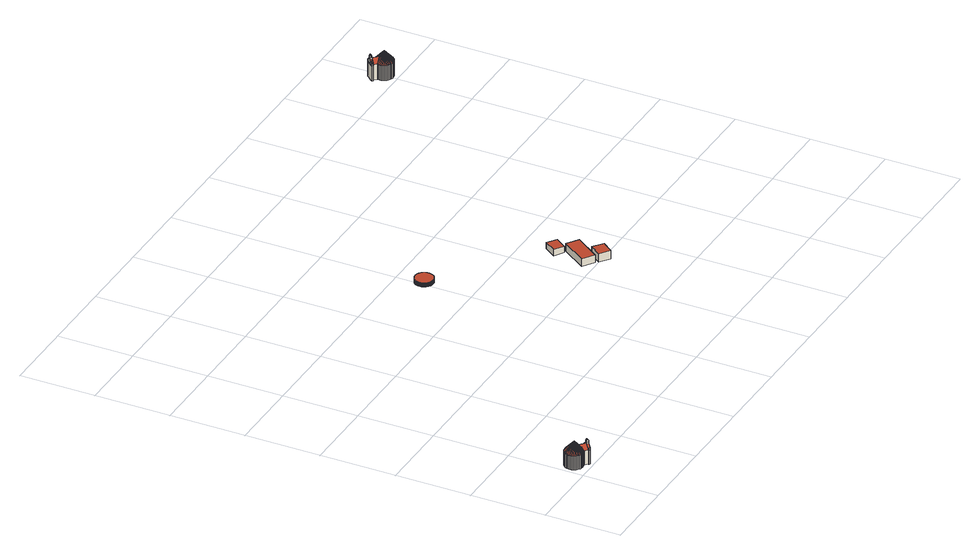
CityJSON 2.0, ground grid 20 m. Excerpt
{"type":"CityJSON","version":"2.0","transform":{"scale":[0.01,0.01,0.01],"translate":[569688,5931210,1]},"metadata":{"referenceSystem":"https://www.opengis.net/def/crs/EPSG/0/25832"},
"CityObjects":{
"building1":{"type":"Building","attributes":{"Grundfläche 2D":"21.888302","Grundhöhe NN":"2.214"},"children":["building1-1","building1-2","building1-3","building1-4"],"geometry":[{"type":"Solid","lod":"3","boundaries":[[[[0,1,2,3,4,5,6,7,8,9,10,11,12,13,14,15,16,17,18,19,20,21]],[[0,22,23,1]],[[24,23,22]],[[25,23,24]],[[26,23,25]],[[1,23,27,2]],[[28,23,26]],[[29,23,28]],[[30,23,29]],[[31,23,30]],[[32,23,31]],[[33,23,32]],[[34,23,33]],[[35,23,34]],[[36,23,35]],[[37,23,36]],[[38,23,37]],[[39,23,38]],[[40,23,39]],[[41,23,40]],[[42,23,41]],[[43,23,42]],[[44,23,43]],[[45,23,44]],[[46,23,45]],[[47,23,46]],[[48,23,47]],[[49,23,48]],[[50,23,49]],[[51,23,50]],[[52,23,51]],[[53,23,52]],[[54,23,53]],[[55,23,54]],[[56,23,55]],[[57,23,56]],[[6,58,23,57,7]],[[5,59,23,58,6]],[[4,60,23,59,5]],[[3,61,23,60,4]],[[2,27,23,61,3]],[[9,8,62,63]],[[64,11,10,9,63,65]],[[66,67,68,69,70,71,72,19,18,17,16,15,14,13,12,11,64,73]],[[20,19,72,74]],[[21,20,74,75]],[[0,21,75,76]],[[22,0,76,77]],[[24,22,77,78]],[[25,24,78,79]],[[26,25,79,80]],[[28,26,80,81]],[[29,28,81,82]],[[30,29,82,83]],[[31,30,83,84]],[[32,31,84,85]],[[33,32,85,86]],[[34,33,86,87]],[[35,34,87,88]],[[36,35,88,89]],[[37,36,89,90]],[[38,37,90,91]],[[39,38,91,92]],[[40,39,92,93]],[[41,40,93,94]],[[42,41,94,95]],[[43,42,95,96]],[[44,43,96,97]],[[45,44,97,98]],[[46,45,98,99]],[[47,46,99,100]],[[48,47,100,101]],[[49,48,101,102]],[[50,49,102,103]],[[51,50,103,104]],[[52,51,104,105]],[[8,7,106,62]],[[53,52,105,107]],[[54,53,107,108]],[[55,54,108,109]],[[56,55,109,110]],[[57,56,110,111]],[[7,57,111,106]],[[102,101,100,99,98,97,96,95,94,93,92,91,90,89,88,87,86,85,84,83,82,81,80,79,78,77,76,75,74,72,71,70,69,68,67,66,73,64,65,63,62,106,111,110,109,108,107,105,104,103]]]],"semantics":{"surfaces":[{"type":"RoofSurface"},{"type":"WallSurface"},{"type":"GroundSurface"}],"values":[[0,0,0,0,0,0,0,0,0,0,0,0,0,0,0,0,0,0,0,0,0,0,0,0,0,0,0,0,0,0,0,0,0,0,0,0,0,0,0,0,0,1,1,1,1,1,1,1,1,1,1,1,1,1,1,1,1,1,1,1,1,1,1,1,1,1,1,1,1,1,1,1,1,1,1,1,1,1,1,1,1,1,1,2]]}}]},
"building1-1":{"type":"BuildingInstallation","parents":["building1"],"geometry":[{"type":"MultiSurface","lod":"3","boundaries":[[[112,113,114,115]],[[116,117,118,119,120,121]],[[113,112,122,123]],[[124,125,126,118,117,114,113,123,127,128,129]],[[119,118,126,130]],[[17,122,112,115,120,119,130,14,15,16]]],"semantics":{"surfaces":[{"type":"RoofSurface"},{"type":"WallSurface"}],"values":[0,0,1,1,1,1]}}]},
"building1-2":{"type":"BuildingInstallation","parents":["building1"],"geometry":[{"type":"MultiSurface","lod":"3","boundaries":[[[131,132,133,134]],[[132,135,136,133]],[[137,138,136]],[[138,133,136]],[[114,135,132,131,115]],[[135,114,117,137,136]],[[121,120,134,133,138,137,117,116]],[[120,115,131,134]]],"semantics":{"surfaces":[{"type":"RoofSurface"},{"type":"WallSurface"}],"values":[0,0,0,0,1,1,1,1]}}]},
"building1-3":{"type":"BuildingInstallation","parents":["building1"],"geometry":[{"type":"MultiSurface","lod":"3","boundaries":[[[0,139,140,27,61,141,129,128,127,21]],[[124,129,141,60,59,58,142,7,8,143,125]]],"semantics":{"surfaces":[{"type":"RoofSurface"}],"values":[0,0]}}]},
"building1-4":{"type":"BuildingInstallation","parents":["building1"],"geometry":[{"type":"MultiSurface","lod":"3","boundaries":[[[144,145,146,147,148]],[[149,150,148,147,151]],[[149,123,148,150]],[[144,148,123,122,145]],[[130,126,152,153,154,155,156]],[[157,158,159,154,153,152]],[[155,154,159,160,161,156]],[[147,146,162,151]],[[146,19,20,151,162]],[[20,21,127,123,149,151]],[[125,143,8,9,158,157,152,126]],[[9,10,11,160,159,158]],[[11,12,13,14,130,156,161,160]],[[17,18,19,146,145,122]]],"semantics":{"surfaces":[{"type":"RoofSurface"},{"type":"WallSurface"}],"values":[0,0,0,0,0,0,0,1,1,1,1,1,1,1]}}]},
"building2":{"type":"Building","attributes":{"Grundfläche 2D":"18.256389","Grundhöhe NN":"2.214"},"geometry":[{"type":"Solid","lod":"3","boundaries":[[[[163,164,165,166,167,168,169,170,171,172,173,174,175,176,177,178,179,180,181,182,183,184,185,186,187,188,189,190,191,192,193,194,195,196,197,198,199,200,201,202,203,204,205,206,207,208,209,210,211,212,213,214,215,216,217,218,219,220,221,222,223,224,225,226,227,228,229,230,231,232,233,234,235,236,237,238,239,240,241,242,243,244,245,246,247,248,249,250,251,252,253,254,255,256,257,258]],[[259,260,170,169]],[[260,261,171,170]],[[261,262,172,171]],[[262,263,173,172]],[[263,264,174,173]],[[264,265,175,174]],[[265,266,176,175]],[[266,267,177,176]],[[268,259,169,168]],[[269,270,167,166]],[[270,268,168,167]],[[267,271,178,177]],[[271,272,179,178]],[[272,273,180,179]],[[273,274,181,180]],[[274,275,182,181]],[[275,276,183,182]],[[276,277,184,183]],[[277,278,185,184]],[[278,279,186,185]],[[279,280,187,186]],[[280,281,188,187]],[[281,282,189,188]],[[282,283,190,189]],[[283,284,191,190]],[[284,285,192,191]],[[285,286,193,192]],[[286,287,194,193]],[[287,288,195,194]],[[288,289,196,195]],[[289,290,197,196]],[[290,291,198,197]],[[291,292,199,198]],[[292,293,200,199]],[[293,294,201,200]],[[294,295,202,201]],[[295,296,203,202]],[[296,297,204,203]],[[297,298,205,204]],[[298,299,206,205]],[[299,300,207,206]],[[300,301,208,207]],[[301,302,209,208]],[[302,303,210,209]],[[303,304,211,210]],[[304,305,212,211]],[[305,306,213,212]],[[306,307,214,213]],[[307,308,215,214]],[[308,309,216,215]],[[309,310,217,216]],[[310,311,218,217]],[[311,312,219,218]],[[312,313,220,219]],[[313,314,221,220]],[[314,315,222,221]],[[315,316,223,222]],[[316,317,224,223]],[[317,318,225,224]],[[318,319,226,225]],[[319,320,227,226]],[[320,321,228,227]],[[321,322,229,228]],[[322,323,230,229]],[[323,324,231,230]],[[324,325,232,231]],[[325,326,233,232]],[[326,327,234,233]],[[327,328,235,234]],[[328,329,236,235]],[[329,330,237,236]],[[330,331,238,237]],[[331,332,239,238]],[[332,333,240,239]],[[333,334,241,240]],[[334,335,242,241]],[[335,336,243,242]],[[336,337,244,243]],[[337,338,245,244]],[[338,339,246,245]],[[339,340,247,246]],[[340,341,248,247]],[[341,342,249,248]],[[342,343,250,249]],[[343,344,251,250]],[[344,345,252,251]],[[345,346,253,252]],[[346,347,254,253]],[[347,348,255,254]],[[348,349,256,255]],[[349,350,257,256]],[[350,351,258,257]],[[351,352,163,258]],[[352,353,164,163]],[[353,354,165,164]],[[354,269,166,165]],[[349,348,347,346,345,344,343,342,341,340,339,338,337,336,335,334,333,332,331,330,329,328,327,326,325,324,323,322,321,320,319,318,317,316,315,314,313,312,311,310,309,308,307,306,305,304,303,302,301,300,299,298,297,296,295,294,293,292,291,290,289,288,287,286,285,284,283,282,281,280,279,278,277,276,275,274,273,272,271,267,266,265,264,263,262,261,260,259,268,270,269,354,353,352,351,350]]]],"semantics":{"surfaces":[{"type":"RoofSurface"},{"type":"WallSurface"},{"type":"GroundSurface"}],"values":[[0,1,1,1,1,1,1,1,1,1,1,1,1,1,1,1,1,1,1,1,1,1,1,1,1,1,1,1,1,1,1,1,1,1,1,1,1,1,1,1,1,1,1,1,1,1,1,1,1,1,1,1,1,1,1,1,1,1,1,1,1,1,1,1,1,1,1,1,1,1,1,1,1,1,1,1,1,1,1,1,1,1,1,1,1,1,1,1,1,1,1,1,1,1,1,1,1,2]]}}]},
"building3":{"type":"Building","attributes":{"Grundfläche 2D":"29.427308","Grundhöhe NN":"3.813"},"geometry":[{"type":"Solid","lod":"3","boundaries":[[[[355,356,357,358]],[[359,360,358,357]],[[360,361,355,358]],[[361,362,356,355]],[[362,359,357,356]],[[362,361,360,359]]]],"semantics":{"surfaces":[{"type":"RoofSurface"},{"type":"WallSurface"},{"type":"GroundSurface"}],"values":[[0,1,1,1,1,2]]}}]},
"building4":{"type":"Building","attributes":{"Grundfläche 2D":"11.873103","Grundhöhe NN":"4.230"},"geometry":[{"type":"Solid","lod":"3","boundaries":[[[[363,364,365,366]],[[367,368,366,365]],[[368,369,363,366]],[[369,370,364,363]],[[370,367,365,364]],[[370,369,368,367]]]],"semantics":{"surfaces":[{"type":"RoofSurface"},{"type":"WallSurface"},{"type":"GroundSurface"}],"values":[[0,1,1,1,1,2]]}}]},
"building5":{"type":"Building","attributes":{"Grundfläche 2D":"10.588172","Grundhöhe NN":"3.782"},"geometry":[{"type":"Solid","lod":"3","boundaries":[[[[371,372,373,374]],[[375,376,374,373]],[[376,377,371,374]],[[377,378,372,371]],[[378,375,373,372]],[[378,377,376,375]]]],"semantics":{"surfaces":[{"type":"RoofSurface"},{"type":"WallSurface"},{"type":"GroundSurface"}],"values":[[0,1,1,1,1,2]]}}]},
"building6":{"type":"Building","attributes":{"Grundfläche 2D":"21.890248","Grundhöhe NN":"1.999"},"children":["building6-1","building6-2","building6-3","building6-4"],"geometry":[{"type":"Solid","lod":"3","boundaries":[[[[379,380,381,382,383,384,385,386,387,388,389,390,391,392,393,394,395,396,397,398,399]],[[395,400,401,396]],[[402,401,400]],[[403,401,402]],[[404,401,403]],[[405,397,396,401]],[[406,401,404]],[[407,401,406]],[[408,401,407]],[[409,401,408]],[[410,401,409]],[[411,401,410]],[[412,401,411]],[[413,401,412]],[[414,401,413]],[[415,401,414]],[[416,401,415]],[[417,401,416]],[[418,401,417]],[[419,401,418]],[[420,401,419]],[[421,401,420]],[[422,401,421]],[[423,401,422]],[[424,401,423]],[[425,401,424]],[[426,401,425]],[[427,401,426]],[[428,401,427]],[[429,401,428]],[[430,401,429]],[[431,401,430]],[[432,401,431]],[[433,401,432]],[[434,401,433]],[[435,401,434]],[[381,380,436,401,435]],[[401,437,398,397,405]],[[401,438,399,398,437]],[[401,439,379,399,438]],[[401,436,380,379,439]],[[383,382,440,441]],[[442,385,384,383,441,443]],[[444,445,446,447,448,449,392,391,390,389,388,387,386,385,442,450]],[[393,392,449,451]],[[394,393,451,452]],[[395,394,452,453]],[[400,395,453,454]],[[402,400,454,455]],[[403,402,455,456]],[[404,403,456,457]],[[406,404,457,458]],[[407,406,458,459]],[[408,407,459,460]],[[409,408,460,461]],[[410,409,461,462]],[[411,410,462,463]],[[412,411,463,464]],[[413,412,464,465]],[[414,413,465,466]],[[415,414,466,467]],[[416,415,467,468]],[[417,416,468,469]],[[418,417,469,470]],[[419,418,470,471]],[[420,419,471,472]],[[421,420,472,473]],[[422,421,473,474]],[[423,422,474,475]],[[424,423,475,476]],[[425,424,476,477]],[[426,425,477,478]],[[427,426,478,479]],[[428,427,479,480]],[[429,428,480,481]],[[430,429,481,482]],[[382,381,483,440]],[[431,430,482,484]],[[432,431,484,485]],[[433,432,485,486]],[[434,433,486,487]],[[435,434,487,488]],[[381,435,488,483]],[[477,476,475,474,473,472,471,470,469,468,467,466,465,464,463,462,461,460,459,458,457,456,455,454,453,452,451,449,448,447,446,445,444,450,442,443,441,440,483,488,487,486,485,484,482,481,480,479,478]]]],"semantics":{"surfaces":[{"type":"RoofSurface"},{"type":"WallSurface"},{"type":"GroundSurface"}],"values":[[0,0,0,0,0,0,0,0,0,0,0,0,0,0,0,0,0,0,0,0,0,0,0,0,0,0,0,0,0,0,0,0,0,0,0,0,0,0,0,0,0,1,1,1,1,1,1,1,1,1,1,1,1,1,1,1,1,1,1,1,1,1,1,1,1,1,1,1,1,1,1,1,1,1,1,1,1,1,1,1,1,1,1,2]]}}]},
"building6-1":{"type":"BuildingInstallation","parents":["building6"],"geometry":[{"type":"MultiSurface","lod":"3","boundaries":[[[489,490,491,492,493]],[[492,494,495,496,493]],[[497,493,496,495]],[[489,493,497,498,490]],[[499,500,501,502,503,504,505,506]],[[507,508,509,504,503,502]],[[505,504,509,510,511,506]],[[492,491,512,494]],[[491,392,393,494,512]],[[393,394,513,514,515,516,497,495,494]],[[517,518,382,383,508,507,502,501,519,520,521]],[[383,384,385,510,509,508]],[[385,386,387,388,389,390,391,392,491,490,498,522,523,499,506,511,510]]],"semantics":{"surfaces":[{"type":"RoofSurface"},{"type":"WallSurface"}],"values":[0,0,0,0,0,0,0,1,1,1,1,1,1]}}]},
"building6-2":{"type":"BuildingInstallation","parents":["building6"],"geometry":[{"type":"MultiSurface","lod":"3","boundaries":[[[524,525,526,527,528,529]],[[530,531,532,533,534,535]],[[527,526,498,497]],[[497,516,515,536,520,519,501,531,530,537,528,527]],[[499,533,532,531,501,500]],[[499,523,522,498,526,525,538,534,533]]],"semantics":{"surfaces":[{"type":"RoofSurface"},{"type":"WallSurface"}],"values":[0,0,1,1,1,1]}}]},
"building6-3":{"type":"BuildingInstallation","parents":["building6"],"geometry":[{"type":"MultiSurface","lod":"3","boundaries":[[[395,539,540,405,437,541,536,515,514,513,394]],[[436,542,543,381,382,518,517,521,520,536,541,438,439]]],"semantics":{"surfaces":[{"type":"RoofSurface"}],"values":[0,0]}}]},
"building6-4":{"type":"BuildingInstallation","parents":["building6"],"geometry":[{"type":"MultiSurface","lod":"3","boundaries":[[[544,545,546,547,548]],[[549,548,550]],[[551,544,548,549]],[[549,550,552]],[[547,546,545,534,538,525]],[[548,547,525,524]],[[550,548,524,529]],[[552,550,529,528]],[[528,537,530,551,549,552]],[[534,545,544,551,530,535]]],"semantics":{"surfaces":[{"type":"RoofSurface"},{"type":"WallSurface"}],"values":[0,0,0,0,1,1,1,1,1,1]}}]}
},
"vertices":[
[575,362,512],[573,350,512],[561,314,512],[544,280,512],[521,250,512],[494,223,512],[462,201,512],[432,186,512],[511,119,512],[498,103,512],[516,88,512],[535,71,512],[549,86,512],[552,90,512],[603,149,512],[609,157,512],[645,199,512],[652,207,512],[697,260,512],[716,282,512],[679,315,512],[659,292,512],[580,388,512],[338,410,785],[580,426,512],[575,464,512],[563,500,512],[493,343,595],[546,535,512],[524,566,512],[497,593,512],[467,616,512],[433,633,512],[397,646,512],[359,652,512],[321,652,512],[283,647,512],[247,635,512],[212,618,512],[181,596,512],[154,570,512],[131,539,512],[114,505,512],[102,469,512],[95,431,512],[95,393,512],[100,355,512],[112,319,512],[129,285,512],[151,254,512],[178,226,512],[208,204,512],[242,186,512],[278,174,512],[316,167,512],[354,167,512],[392,173,512],[428,184,512],[436,245,569],[436,292,612],[434,326,641],[452,338,633],[511,119,121],[498,103,121],[535,71,121],[516,88,121],[552,90,121],[603,149,121],[609,157,121],[645,199,121],[652,207,121],[697,260,121],[716,282,121],[549,86,121],[679,315,121],[659,292,121],[575,362,121],[580,388,121],[580,426,121],[575,464,121],[563,500,121],[546,535,121],[524,566,121],[497,593,121],[467,616,121],[433,633,121],[397,646,121],[359,652,121],[321,652,121],[283,647,121],[247,635,121],[212,618,121],[181,596,121],[154,570,121],[131,539,121],[114,505,121],[102,469,121],[95,431,121],[95,393,121],[100,355,121],[112,319,121],[129,285,121],[151,254,121],[178,226,121],[208,204,121],[242,186,121],[432,186,121],[278,174,121],[316,167,121],[354,167,121],[392,173,121],[428,184,121],
[652,207,685],[614,239,685],[607,231,685],[645,199,685],[590,174,685],[571,189,685],[565,182,685],[603,149,685],[609,157,685],[590,173,685],[652,207,636],[614,239,636],[571,189,624],[565,182,612],[565,182,636],[614,239,595],[607,231,608],[585,205,650],[603,149,636],
[645,199,715],[626,215,746],[590,173,746],[609,157,715],[607,231,715],[585,205,715],[571,189,715],[590,174,745],
[553,356,535],[550,355,539],[432,336,650],[433,193,518],[514,123,518],
[677,261,567],[697,260,551],[716,282,551],[697,299,577],[664,261,577],[659,292,551],[662,273,567],[679,315,551],[514,123,551],[537,122,567],[545,122,573],[547,114,567],[552,90,551],[511,119,551],[498,103,551],[516,88,573],[535,71,551],[549,86,551],[697,299,573],
[5909,7436,227],[5901,7423,227],[5894,7409,227],[5887,7395,227],[5882,7380,227],[5878,7365,227],[5874,7350,227],[5872,7334,227],[5871,7319,227],[5871,7288,227],[5873,7272,227],[5875,7257,227],[5879,7242,227],[5881,7234,227],[5886,7219,227],[5892,7205,227],[5899,7191,227],[5907,7177,227],[5916,7164,227],[5925,7152,227],[5936,7140,227],[5947,7129,227],[5959,7119,227],[5971,7109,227],[5984,7101,227],[5997,7093,227],[6011,7086,227],[6026,7080,227],[6041,7075,227],[6056,7071,227],[6071,7068,227],[6086,7066,227],[6102,7065,227],[6118,7064,227],[6133,7066,227],[6149,7067,227],[6164,7070,227],[6179,7074,227],[6194,7079,227],[6209,7085,227],[6223,7092,227],[6236,7099,227],[6249,7108,227],[6262,7117,227],[6274,7127,227],[6285,7138,227],[6295,7150,227],[6305,7162,227],[6314,7175,227],[6322,7188,227],[6329,7202,227],[6335,7217,227],[6341,7231,227],[6345,7246,227],[6348,7262,227],[6351,7277,227],[6352,7293,227],[6352,7324,227],[6350,7339,227],[6347,7355,227],[6344,7370,227],[6342,7377,227],[6336,7392,227],[6330,7407,227],[6323,7421,227],[6316,7434,227],[6307,7447,227],[6297,7459,227],[6287,7471,227],[6276,7482,227],[6264,7492,227],[6252,7502,227],[6239,7511,227],[6225,7518,227],[6211,7525,227],[6197,7531,227],[6182,7536,227],[6167,7541,227],[6152,7544,227],[6136,7546,227],[6120,7547,227],[6105,7547,227],[6089,7546,227],[6074,7544,227],[6059,7541,227],[6043,7537,227],[6029,7532,227],[6014,7526,227],[6000,7520,227],[5986,7512,227],[5973,7504,227],[5961,7494,227],[5949,7484,227],[5938,7473,227],[5927,7462,227],[5918,7449,227],[5874,7350,121],[5872,7334,121],[5871,7319,121],[5871,7288,121],[5873,7272,121],[5875,7257,121],[5879,7242,121],[5881,7234,121],[5886,7219,121],[5878,7365,121],[5887,7395,121],[5882,7380,121],[5892,7205,121],[5899,7191,121],[5907,7177,121],[5916,7164,121],[5925,7152,121],[5936,7140,121],[5947,7129,121],[5959,7119,121],[5971,7109,121],[5984,7101,121],[5997,7093,121],[6011,7086,121],[6026,7080,121],[6041,7075,121],[6056,7071,121],[6071,7068,121],[6086,7066,121],[6102,7065,121],[6118,7064,121],[6133,7066,121],[6149,7067,121],[6164,7070,121],[6179,7074,121],[6194,7079,121],[6209,7085,121],[6223,7092,121],[6236,7099,121],[6249,7108,121],[6262,7117,121],[6274,7127,121],[6285,7138,121],[6295,7150,121],[6305,7162,121],[6314,7175,121],[6322,7188,121],[6329,7202,121],[6335,7217,121],[6341,7231,121],[6345,7246,121],[6348,7262,121],[6351,7277,121],[6352,7293,121],[6352,7324,121],[6350,7339,121],[6347,7355,121],[6344,7370,121],[6342,7377,121],[6336,7392,121],[6330,7407,121],[6323,7421,121],[6316,7434,121],[6307,7447,121],[6297,7459,121],[6287,7471,121],[6276,7482,121],[6264,7492,121],[6252,7502,121],[6239,7511,121],[6225,7518,121],[6211,7525,121],[6197,7531,121],[6182,7536,121],[6167,7541,121],[6152,7544,121],[6136,7546,121],[6120,7547,121],[6105,7547,121],[6089,7546,121],[6074,7544,121],[6059,7541,121],[6043,7537,121],[6029,7532,121],[6014,7526,121],[6000,7520,121],[5986,7512,121],[5973,7504,121],[5961,7494,121],[5949,7484,121],[5938,7473,121],[5927,7462,121],[5918,7449,121],[5909,7436,121],[5901,7423,121],[5894,7409,121],
[8630,4804,489],[8173,4149,489],[8476,3938,489],[8932,4593,489],[8476,3938,281],[8932,4593,281],[8630,4804,281],[8173,4149,281],
[8728,3650,554],[8950,3940,554],[8693,4138,554],[8470,3848,554],[8693,4138,323],[8470,3848,323],[8728,3650,323],[8950,3940,323],
[8549,4796,451],[8758,5093,451],[8520,5261,451],[8310,4964,451],[8520,5261,278],[8310,4964,278],[8549,4796,278],[8758,5093,278],
[13882,12552,522],[13914,12572,522],[13945,12585,522],[13870,12657,522],[13884,12671,522],[13867,12688,522],[13848,12706,522],[13834,12691,522],[13831,12688,522],[13777,12631,522],[13770,12624,522],[13755,12609,522],[13676,12526,522],[13656,12505,522],[13692,12471,522],[13713,12492,522],[13792,12417,522],[13795,12429,522],[13809,12464,522],[13829,12497,522],[13853,12526,522],[13787,12392,522],[14027,12357,795],[13784,12354,522],[13788,12316,522],[13797,12279,522],[13876,12432,605],[13812,12243,522],[13832,12211,522],[13858,12183,522],[13887,12158,522],[13920,12139,522],[13955,12125,522],[13993,12116,522],[14031,12114,522],[14069,12117,522],[14106,12126,522],[14141,12142,522],[14173,12162,522],[14202,12187,522],[14226,12217,522],[14246,12249,522],[14260,12285,522],[14268,12322,522],[14271,12360,522],[14267,12398,522],[14258,12435,522],[14243,12470,522],[14222,12503,522],[14197,12531,522],[14168,12556,522],[14135,12575,522],[14099,12589,522],[14062,12598,522],[14024,12600,522],[13986,12597,522],[13949,12587,522],[13938,12527,579],[13917,12435,643],[13936,12446,651],[13935,12480,622],[13870,12657,100],[13884,12671,100],[13848,12706,100],[13867,12688,100],[13831,12688,100],[13777,12631,100],[13770,12624,100],[13755,12609,100],[13676,12526,100],[13656,12505,100],[13834,12691,100],[13692,12471,100],[13713,12492,100],[13792,12417,100],[13787,12392,100],[13784,12354,100],[13788,12316,100],[13797,12279,100],[13812,12243,100],[13832,12211,100],[13858,12183,100],[13887,12158,100],[13920,12139,100],[13955,12125,100],[13993,12116,100],[14031,12114,100],[14069,12117,100],[14106,12126,100],[14141,12142,100],[14173,12162,100],[14202,12187,100],[14226,12217,100],[14246,12249,100],[14260,12285,100],[14268,12322,100],[14271,12360,100],[14267,12398,100],[14258,12435,100],[14243,12470,100],[14222,12503,100],[14197,12531,100],[14168,12556,100],[14135,12575,100],[13945,12585,100],[14099,12589,100],[14062,12598,100],[14024,12600,100],[13986,12597,100],[13949,12587,100],
[13696,12524,577],[13676,12526,561],[13656,12505,561],[13674,12487,587],[13709,12523,587],[13692,12471,561],[13713,12492,561],[13710,12511,577],[13760,12542,646],[13724,12577,646],[13777,12631,646],[13795,12614,646],[13813,12597,646],[13867,12653,561],[13844,12655,577],[13836,12656,583],[13834,12664,577],[13831,12688,561],[13870,12657,561],[13884,12671,561],[13867,12688,583],[13848,12706,561],[13834,12691,561],[13674,12487,583],[13760,12542,605],[13768,12550,618],[13783,12566,646],[13768,12550,646],[13813,12597,622],[13867,12653,528],[13806,12590,646],[13799,12583,646],[13806,12590,634],[13755,12609,646],[13770,12624,646],
[13750,12567,695],[13732,12584,695],[13724,12577,695],[13760,12542,695],[13768,12550,695],[13750,12566,695],[13806,12590,695],[13813,12597,695],[13795,12614,695],[13777,12631,695],[13770,12624,695],[13788,12607,695],[13791,12574,660],[13791,12574,695],[13755,12609,695],
[13815,12422,545],[13818,12423,549],[13937,12435,660],[13940,12547,560],[13941,12557,549],
[13788,12607,756],[13770,12624,725],[13755,12609,725],[13732,12584,725],[13750,12567,756],[13791,12574,725],[13750,12566,755],[13806,12590,725],[13768,12550,725]
]}
